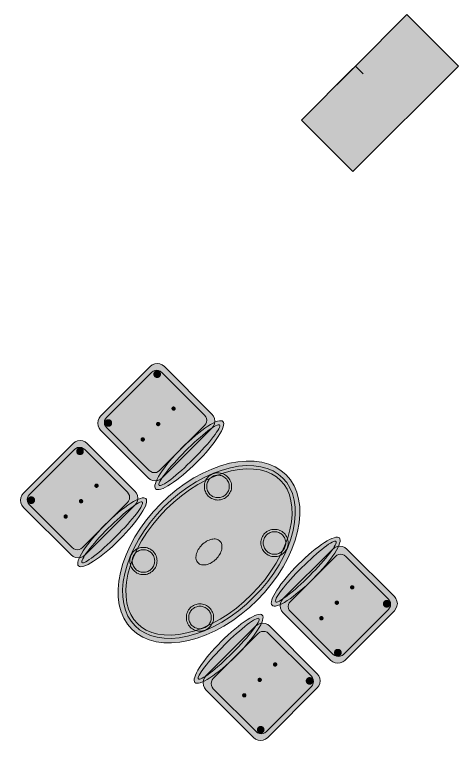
# Model space of a CAD drawing. Header units: metres. Extents: x 2172.2 to 2210.6, y 415.3 to 458.1.
# Drawn here: x 2178.931 to 2181.372, y 437.428 to 441.452 of the extents above; entities that cross this region are included whole.
import ezdxf

# ---------------------------------------------------------------- set-up
doc = ezdxf.new("R2010")
doc.units = ezdxf.units.M
for name, color, linetype, lineweight in [('NC_N1_CHAIRS', 7, 'CONTINUOUS', 13), ('NC_N1_COLUMNS', 8, 'CONTINUOUS', 25), ('NC_N1_TABLES', 7, 'CONTINUOUS', 13), ('NC_N1_WALLS', 7, 'CONTINUOUS', 25)]:
    doc.layers.add(name, color=color, linetype=linetype, lineweight=lineweight)

# ---------------------------------------------------------------- blocks, each defined once
blk = doc.blocks.new('NC_N1_ARCHITECTURE')
at = {"layer": 'NC_N1_COLUMNS', "true_color": 0xe6e9ea}
blk.add_hatch(color=256, dxfattribs=at).paths.add_polyline_path([(-9.297087, 7.065432), (-9.193361, 7.169158), (-9.150741, 7.126539), (-9.193356, 7.169164), (-8.910547, 7.451969), (-8.627707, 7.169129), (-9.207532, 6.589305), (-9.49034, 6.87218), (-9.207532, 7.154984)])
at = {"layer": 'NC_N1_COLUMNS', "linetype": 'CONTINUOUS', "lineweight": -2}
blk.add_lwpolyline([(-9.297087, 7.065432), (-9.193361, 7.169158), (-9.150741, 7.126539), (-9.193356, 7.169164), (-8.910547, 7.451969), (-8.627707, 7.169129), (-9.207532, 6.589305), (-9.49034, 6.87218), (-9.207532, 7.154984)], close=True, dxfattribs=at)
blk = doc.blocks.new('NC_N1_DINING_2')
at = {"true_color": 0xf6f5ef}
h = blk.add_hatch(color=256, dxfattribs=at)
h.dxf.hatch_style = 1
h.paths.add_polyline_path([(0.6, 0), (0.5971, 0.0368), (0.5885, 0.0732), (0.5742, 0.1089), (0.5543, 0.1435), (0.5292, 0.1768), (0.4989, 0.2083), (0.4638, 0.2379), (0.4243, 0.2652), (0.3806, 0.2899), (0.3333, 0.3118), (0.2828, 0.3307), (0.2296, 0.3465), (0.1742, 0.3589), (0.1171, 0.3678), (0.0588, 0.3732), (0, 0.375), (-0.0588, 0.3732), (-0.1171, 0.3678), (-0.1742, 0.3589), (-0.2296, 0.3465), (-0.2828, 0.3307), (-0.3333, 0.3118), (-0.3806, 0.2899), (-0.4243, 0.2652), (-0.4638, 0.2379), (-0.4989, 0.2083), (-0.5292, 0.1768), (-0.5543, 0.1435), (-0.5742, 0.1089), (-0.5885, 0.0732), (-0.5971, 0.0368), (-0.6, 0), (-0.5971, -0.0368), (-0.5885, -0.0732), (-0.5742, -0.1089), (-0.5543, -0.1435), (-0.5292, -0.1768), (-0.4989, -0.2083), (-0.4638, -0.2379), (-0.4243, -0.2652), (-0.3806, -0.2899), (-0.3333, -0.3118), (-0.2828, -0.3307), (-0.2296, -0.3465), (-0.1742, -0.3589), (-0.1171, -0.3678), (-0.0588, -0.3732), (0, -0.375), (0.0588, -0.3732), (0.1171, -0.3678), (0.1742, -0.3589), (0.2296, -0.3465), (0.2828, -0.3307), (0.3333, -0.3118), (0.3806, -0.2899), (0.4243, -0.2652), (0.4638, -0.2379), (0.4989, -0.2083), (0.5292, -0.1768), (0.5543, -0.1435), (0.5742, -0.1089), (0.5885, -0.0732), (0.5971, -0.0368)])
at = {"color": 0, "linetype": 'CONTINUOUS', "lineweight": -2, "true_color": 0x2d3540}
blk.add_lwpolyline([(0.6, 0), (0.5971, 0.0368), (0.5885, 0.0732), (0.5742, 0.1089), (0.5543, 0.1435), (0.5292, 0.1768), (0.4989, 0.2083), (0.4638, 0.2379), (0.4243, 0.2652), (0.3806, 0.2899), (0.3333, 0.3118), (0.2828, 0.3307), (0.2296, 0.3465), (0.1742, 0.3589), (0.1171, 0.3678), (0.0588, 0.3732), (0, 0.375), (-0.0588, 0.3732), (-0.1171, 0.3678), (-0.1742, 0.3589), (-0.2296, 0.3465), (-0.2828, 0.3307), (-0.3333, 0.3118), (-0.3806, 0.2899), (-0.4243, 0.2652), (-0.4638, 0.2379), (-0.4989, 0.2083), (-0.5292, 0.1768), (-0.5543, 0.1435), (-0.5742, 0.1089), (-0.5885, 0.0732), (-0.5971, 0.0368), (-0.6, 0), (-0.5971, -0.0368), (-0.5885, -0.0732), (-0.5742, -0.1089), (-0.5543, -0.1435), (-0.5292, -0.1768), (-0.4989, -0.2083), (-0.4638, -0.2379), (-0.4243, -0.2652), (-0.3806, -0.2899), (-0.3333, -0.3118), (-0.2828, -0.3307), (-0.2296, -0.3465), (-0.1742, -0.3589), (-0.1171, -0.3678), (-0.0588, -0.3732), (0, -0.375), (0.0588, -0.3732), (0.1171, -0.3678), (0.1742, -0.3589), (0.2296, -0.3465), (0.2828, -0.3307), (0.3333, -0.3118), (0.3806, -0.2899), (0.4243, -0.2652), (0.4638, -0.2379), (0.4989, -0.2083), (0.5292, -0.1768), (0.5543, -0.1435), (0.5742, -0.1089), (0.5885, -0.0732), (0.5971, -0.0368)], close=True, dxfattribs=at)
at = {"color": 0, "linetype": 'CONTINUOUS', "lineweight": -2, "true_color": 0xa38246}
for points in [[(0.5749, 0), (0.5723, -0.0329), (0.5646, -0.0656), (0.5516, -0.0979), (0.5334, -0.1297), (0.5101, -0.1605), (0.4818, -0.1901), (0.4486, -0.218), (0.411, -0.244), (0.3692, -0.2676), (0.3237, -0.2887), (0.2749, -0.307), (0.2233, -0.3222), (0.1695, -0.3343), (0.114, -0.343), (0.0573, -0.3482), (0, -0.35), (-0.0573, -0.3482), (-0.114, -0.343), (-0.1695, -0.3343), (-0.2233, -0.3222), (-0.2749, -0.307), (-0.3237, -0.2887), (-0.3692, -0.2676), (-0.411, -0.244), (-0.4486, -0.218), (-0.4818, -0.1901), (-0.5101, -0.1605), (-0.5334, -0.1297), (-0.5516, -0.0979), (-0.5646, -0.0656), (-0.5723, -0.0329), (-0.5749, 0), (-0.5723, 0.0329), (-0.5646, 0.0656), (-0.5516, 0.0979), (-0.5334, 0.1297), (-0.5101, 0.1605), (-0.4818, 0.1901), (-0.4486, 0.218), (-0.411, 0.244), (-0.3692, 0.2676), (-0.3237, 0.2887), (-0.2749, 0.307), (-0.2233, 0.3222), (-0.1695, 0.3343), (-0.114, 0.343), (-0.0573, 0.3482), (0, 0.35), (0.0573, 0.3482), (0.114, 0.343), (0.1695, 0.3343), (0.2233, 0.3222), (0.2749, 0.307), (0.3237, 0.2887), (0.3692, 0.2676), (0.411, 0.244), (0.4486, 0.218), (0.4818, 0.1901), (0.5101, 0.1605), (0.5334, 0.1297), (0.5516, 0.0979), (0.5646, 0.0656), (0.5723, 0.0329)], [(0.5569, 0), (0.5545, -0.0301), (0.5474, -0.0601), (0.5354, -0.0901), (0.5184, -0.1198), (0.4964, -0.1488), (0.4694, -0.1769), (0.4377, -0.2037), (0.4014, -0.2287), (0.361, -0.2516), (0.3167, -0.2721), (0.2692, -0.2899), (0.2188, -0.3048), (0.1661, -0.3166), (0.1117, -0.3251), (0.0562, -0.3303), (0, -0.332), (-0.0562, -0.3303), (-0.1117, -0.3251), (-0.1661, -0.3166), (-0.2188, -0.3048), (-0.2692, -0.2899), (-0.3167, -0.2721), (-0.361, -0.2516), (-0.4014, -0.2287), (-0.4377, -0.2037), (-0.4694, -0.1769), (-0.4964, -0.1488), (-0.5184, -0.1198), (-0.5354, -0.0901), (-0.5474, -0.0601), (-0.5545, -0.0301), (-0.5569, 0), (-0.5545, 0.0301), (-0.5474, 0.0601), (-0.5354, 0.0901), (-0.5184, 0.1198), (-0.4964, 0.1488), (-0.4694, 0.1769), (-0.4377, 0.2037), (-0.4014, 0.2287), (-0.361, 0.2516), (-0.3167, 0.2721), (-0.2692, 0.2899), (-0.2188, 0.3048), (-0.1661, 0.3166), (-0.1117, 0.3251), (-0.0562, 0.3303), (0, 0.332), (0.0562, 0.3303), (0.1117, 0.3251), (0.1661, 0.3166), (0.2188, 0.3048), (0.2692, 0.2899), (0.3167, 0.2721), (0.361, 0.2516), (0.4014, 0.2287), (0.4377, 0.2037), (0.4694, 0.1769), (0.4964, 0.1488), (0.5184, 0.1198), (0.5354, 0.0901), (0.5474, 0.0601), (0.5545, 0.0301)], [(-0.228, 0.22), (-0.2283, 0.2139), (-0.2292, 0.2079), (-0.2307, 0.202), (-0.2327, 0.1963), (-0.2353, 0.1908), (-0.2384, 0.1856), (-0.2421, 0.1807), (-0.2462, 0.1762), (-0.2507, 0.1721), (-0.2556, 0.1684), (-0.2608, 0.1653), (-0.2663, 0.1627), (-0.272, 0.1607), (-0.2779, 0.1592), (-0.2839, 0.1583), (-0.29, 0.158), (-0.2961, 0.1583), (-0.3021, 0.1592), (-0.308, 0.1607), (-0.3137, 0.1627), (-0.3192, 0.1653), (-0.3244, 0.1684), (-0.3293, 0.1721), (-0.3338, 0.1762), (-0.3379, 0.1807), (-0.3416, 0.1856), (-0.3447, 0.1908), (-0.3473, 0.1963), (-0.3493, 0.202), (-0.3508, 0.2079), (-0.3517, 0.2139), (-0.352, 0.22), (-0.3517, 0.2261), (-0.3508, 0.2321), (-0.3493, 0.238), (-0.3473, 0.2437), (-0.3447, 0.2492), (-0.3416, 0.2544), (-0.3379, 0.2593), (-0.3338, 0.2638), (-0.3293, 0.2679), (-0.3244, 0.2716), (-0.3192, 0.2747), (-0.3137, 0.2773), (-0.308, 0.2793), (-0.3021, 0.2808), (-0.2961, 0.2817), (-0.29, 0.282), (-0.2839, 0.2817), (-0.2779, 0.2808), (-0.272, 0.2793), (-0.2663, 0.2773), (-0.2608, 0.2747), (-0.2556, 0.2716), (-0.2507, 0.2679), (-0.2462, 0.2638), (-0.2421, 0.2593), (-0.2384, 0.2544), (-0.2353, 0.2492), (-0.2327, 0.2437), (-0.2307, 0.238), (-0.2292, 0.2321), (-0.2283, 0.2261)], [(0.352, 0.22), (0.3517, 0.2139), (0.3508, 0.2079), (0.3493, 0.202), (0.3473, 0.1963), (0.3447, 0.1908), (0.3416, 0.1856), (0.3379, 0.1807), (0.3338, 0.1762), (0.3293, 0.1721), (0.3244, 0.1684), (0.3192, 0.1653), (0.3137, 0.1627), (0.308, 0.1607), (0.3021, 0.1592), (0.2961, 0.1583), (0.29, 0.158), (0.2839, 0.1583), (0.2779, 0.1592), (0.272, 0.1607), (0.2663, 0.1627), (0.2608, 0.1653), (0.2556, 0.1684), (0.2507, 0.1721), (0.2462, 0.1762), (0.2421, 0.1807), (0.2384, 0.1856), (0.2353, 0.1908), (0.2327, 0.1963), (0.2307, 0.202), (0.2292, 0.2079), (0.2283, 0.2139), (0.228, 0.22), (0.2283, 0.2261), (0.2292, 0.2321), (0.2307, 0.238), (0.2327, 0.2437), (0.2353, 0.2492), (0.2384, 0.2544), (0.2421, 0.2593), (0.2462, 0.2638), (0.2507, 0.2679), (0.2556, 0.2716), (0.2608, 0.2747), (0.2663, 0.2773), (0.272, 0.2793), (0.2779, 0.2808), (0.2839, 0.2817), (0.29, 0.282), (0.2961, 0.2817), (0.3021, 0.2808), (0.308, 0.2793), (0.3137, 0.2773), (0.3192, 0.2747), (0.3244, 0.2716), (0.3293, 0.2679), (0.3338, 0.2638), (0.3379, 0.2593), (0.3416, 0.2544), (0.3447, 0.2492), (0.3473, 0.2437), (0.3493, 0.238), (0.3508, 0.2321), (0.3517, 0.2261)], [(0.085, 0), (0.0846, 0.0054), (0.0834, 0.0107), (0.0813, 0.016), (0.0785, 0.021), (0.075, 0.0259), (0.0707, 0.0306), (0.0657, 0.0349), (0.0601, 0.0389), (0.0539, 0.0425), (0.0472, 0.0457), (0.0401, 0.0485), (0.0325, 0.0508), (0.0247, 0.0526), (0.0166, 0.0539), (0.0083, 0.0547), (0, 0.055), (-0.0083, 0.0547), (-0.0166, 0.0539), (-0.0247, 0.0526), (-0.0325, 0.0508), (-0.0401, 0.0485), (-0.0472, 0.0457), (-0.0539, 0.0425), (-0.0601, 0.0389), (-0.0657, 0.0349), (-0.0707, 0.0306), (-0.075, 0.0259), (-0.0785, 0.021), (-0.0813, 0.016), (-0.0834, 0.0107), (-0.0846, 0.0054), (-0.085, 0), (-0.0846, -0.0054), (-0.0834, -0.0107), (-0.0813, -0.016), (-0.0785, -0.021), (-0.075, -0.0259), (-0.0707, -0.0306), (-0.0657, -0.0349), (-0.0601, -0.0389), (-0.0539, -0.0425), (-0.0472, -0.0457), (-0.0401, -0.0485), (-0.0325, -0.0508), (-0.0247, -0.0526), (-0.0166, -0.0539), (-0.0083, -0.0547), (0, -0.055), (0.0083, -0.0547), (0.0166, -0.0539), (0.0247, -0.0526), (0.0325, -0.0508), (0.0401, -0.0485), (0.0472, -0.0457), (0.0539, -0.0425), (0.0601, -0.0389), (0.0657, -0.0349), (0.0707, -0.0306), (0.075, -0.0259), (0.0785, -0.021), (0.0813, -0.016), (0.0834, -0.0107), (0.0846, -0.0054)], [(-0.228, -0.22), (-0.2283, -0.2261), (-0.2292, -0.2321), (-0.2307, -0.238), (-0.2327, -0.2437), (-0.2353, -0.2492), (-0.2384, -0.2544), (-0.2421, -0.2593), (-0.2462, -0.2638), (-0.2507, -0.2679), (-0.2556, -0.2716), (-0.2608, -0.2747), (-0.2663, -0.2773), (-0.272, -0.2793), (-0.2779, -0.2808), (-0.2839, -0.2817), (-0.29, -0.282), (-0.2961, -0.2817), (-0.3021, -0.2808), (-0.308, -0.2793), (-0.3137, -0.2773), (-0.3192, -0.2747), (-0.3244, -0.2716), (-0.3293, -0.2679), (-0.3338, -0.2638), (-0.3379, -0.2593), (-0.3416, -0.2544), (-0.3447, -0.2492), (-0.3473, -0.2437), (-0.3493, -0.238), (-0.3508, -0.2321), (-0.3517, -0.2261), (-0.352, -0.22), (-0.3517, -0.2139), (-0.3508, -0.2079), (-0.3493, -0.202), (-0.3473, -0.1963), (-0.3447, -0.1908), (-0.3416, -0.1856), (-0.3379, -0.1807), (-0.3338, -0.1762), (-0.3293, -0.1721), (-0.3244, -0.1684), (-0.3192, -0.1653), (-0.3137, -0.1627), (-0.308, -0.1607), (-0.3021, -0.1592), (-0.2961, -0.1583), (-0.29, -0.158), (-0.2839, -0.1583), (-0.2779, -0.1592), (-0.272, -0.1607), (-0.2663, -0.1627), (-0.2608, -0.1653), (-0.2556, -0.1684), (-0.2507, -0.1721), (-0.2462, -0.1762), (-0.2421, -0.1807), (-0.2384, -0.1856), (-0.2353, -0.1908), (-0.2327, -0.1963), (-0.2307, -0.202), (-0.2292, -0.2079), (-0.2283, -0.2139)], [(0.352, -0.22), (0.3517, -0.2261), (0.3508, -0.2321), (0.3493, -0.238), (0.3473, -0.2437), (0.3447, -0.2492), (0.3416, -0.2544), (0.3379, -0.2593), (0.3338, -0.2638), (0.3293, -0.2679), (0.3244, -0.2716), (0.3192, -0.2747), (0.3137, -0.2773), (0.308, -0.2793), (0.3021, -0.2808), (0.2961, -0.2817), (0.29, -0.282), (0.2839, -0.2817), (0.2779, -0.2808), (0.272, -0.2793), (0.2663, -0.2773), (0.2608, -0.2747), (0.2556, -0.2716), (0.2507, -0.2679), (0.2462, -0.2638), (0.2421, -0.2593), (0.2384, -0.2544), (0.2353, -0.2492), (0.2327, -0.2437), (0.2307, -0.238), (0.2292, -0.2321), (0.2283, -0.2261), (0.228, -0.22), (0.2283, -0.2139), (0.2292, -0.2079), (0.2307, -0.202), (0.2327, -0.1963), (0.2353, -0.1908), (0.2384, -0.1856), (0.2421, -0.1807), (0.2462, -0.1762), (0.2507, -0.1721), (0.2556, -0.1684), (0.2608, -0.1653), (0.2663, -0.1627), (0.272, -0.1607), (0.2779, -0.1592), (0.2839, -0.1583), (0.29, -0.158), (0.2961, -0.1583), (0.3021, -0.1592), (0.308, -0.1607), (0.3137, -0.1627), (0.3192, -0.1653), (0.3244, -0.1684), (0.3293, -0.1721), (0.3338, -0.1762), (0.3379, -0.1807), (0.3416, -0.1856), (0.3447, -0.1908), (0.3473, -0.1963), (0.3493, -0.202), (0.3508, -0.2079), (0.3517, -0.2139)]]:
    blk.add_lwpolyline(points, close=True, dxfattribs=at)
at = {"color": 0, "linetype": 'CONTINUOUS', "lineweight": -2, "true_color": 0x89939a}
for points in [[(-0.215, 0.22), (-0.2154, 0.2126), (-0.2164, 0.2054), (-0.2182, 0.1982), (-0.2207, 0.1913), (-0.2239, 0.1846), (-0.2276, 0.1783), (-0.232, 0.1724), (-0.237, 0.167), (-0.2424, 0.162), (-0.2483, 0.1576), (-0.2546, 0.1539), (-0.2613, 0.1507), (-0.2682, 0.1482), (-0.2754, 0.1464), (-0.2826, 0.1454), (-0.29, 0.145), (-0.2974, 0.1454), (-0.3046, 0.1464), (-0.3118, 0.1482), (-0.3187, 0.1507), (-0.3254, 0.1539), (-0.3317, 0.1576), (-0.3376, 0.162), (-0.343, 0.167), (-0.348, 0.1724), (-0.3524, 0.1783), (-0.3561, 0.1846), (-0.3593, 0.1913), (-0.3618, 0.1982), (-0.3636, 0.2054), (-0.3646, 0.2126), (-0.365, 0.22), (-0.3646, 0.2274), (-0.3636, 0.2346), (-0.3618, 0.2418), (-0.3593, 0.2487), (-0.3561, 0.2554), (-0.3524, 0.2617), (-0.348, 0.2676), (-0.343, 0.273), (-0.3376, 0.278), (-0.3317, 0.2824), (-0.3254, 0.2861), (-0.3187, 0.2893), (-0.3118, 0.2918), (-0.3046, 0.2936), (-0.2974, 0.2946), (-0.29, 0.295), (-0.2826, 0.2946), (-0.2754, 0.2936), (-0.2682, 0.2918), (-0.2613, 0.2893), (-0.2546, 0.2861), (-0.2483, 0.2824), (-0.2424, 0.278), (-0.237, 0.273), (-0.232, 0.2676), (-0.2276, 0.2617), (-0.2239, 0.2554), (-0.2207, 0.2487), (-0.2182, 0.2418), (-0.2164, 0.2346), (-0.2154, 0.2274)], [(0.365, 0.22), (0.3646, 0.2126), (0.3636, 0.2054), (0.3618, 0.1982), (0.3593, 0.1913), (0.3561, 0.1846), (0.3524, 0.1783), (0.348, 0.1724), (0.343, 0.167), (0.3376, 0.162), (0.3317, 0.1576), (0.3254, 0.1539), (0.3187, 0.1507), (0.3118, 0.1482), (0.3046, 0.1464), (0.2974, 0.1454), (0.29, 0.145), (0.2826, 0.1454), (0.2754, 0.1464), (0.2682, 0.1482), (0.2613, 0.1507), (0.2546, 0.1539), (0.2483, 0.1576), (0.2424, 0.162), (0.237, 0.167), (0.232, 0.1724), (0.2276, 0.1783), (0.2239, 0.1846), (0.2207, 0.1913), (0.2182, 0.1982), (0.2164, 0.2054), (0.2154, 0.2126), (0.215, 0.22), (0.2154, 0.2274), (0.2164, 0.2346), (0.2182, 0.2418), (0.2207, 0.2487), (0.2239, 0.2554), (0.2276, 0.2617), (0.232, 0.2676), (0.237, 0.273), (0.2424, 0.278), (0.2483, 0.2824), (0.2546, 0.2861), (0.2613, 0.2893), (0.2682, 0.2918), (0.2754, 0.2936), (0.2826, 0.2946), (0.29, 0.295), (0.2974, 0.2946), (0.3046, 0.2936), (0.3118, 0.2918), (0.3187, 0.2893), (0.3254, 0.2861), (0.3317, 0.2824), (0.3376, 0.278), (0.343, 0.273), (0.348, 0.2676), (0.3524, 0.2617), (0.3561, 0.2554), (0.3593, 0.2487), (0.3618, 0.2418), (0.3636, 0.2346), (0.3646, 0.2274)], [(-0.215, -0.22), (-0.2154, -0.2274), (-0.2164, -0.2346), (-0.2182, -0.2418), (-0.2207, -0.2487), (-0.2239, -0.2554), (-0.2276, -0.2617), (-0.232, -0.2676), (-0.237, -0.273), (-0.2424, -0.278), (-0.2483, -0.2824), (-0.2546, -0.2861), (-0.2613, -0.2893), (-0.2682, -0.2918), (-0.2754, -0.2936), (-0.2826, -0.2946), (-0.29, -0.295), (-0.2974, -0.2946), (-0.3046, -0.2936), (-0.3118, -0.2918), (-0.3187, -0.2893), (-0.3254, -0.2861), (-0.3317, -0.2824), (-0.3376, -0.278), (-0.343, -0.273), (-0.348, -0.2676), (-0.3524, -0.2617), (-0.3561, -0.2554), (-0.3593, -0.2487), (-0.3618, -0.2418), (-0.3636, -0.2346), (-0.3646, -0.2274), (-0.365, -0.22), (-0.3646, -0.2126), (-0.3636, -0.2054), (-0.3618, -0.1982), (-0.3593, -0.1913), (-0.3561, -0.1846), (-0.3524, -0.1783), (-0.348, -0.1724), (-0.343, -0.167), (-0.3376, -0.162), (-0.3317, -0.1576), (-0.3254, -0.1539), (-0.3187, -0.1507), (-0.3118, -0.1482), (-0.3046, -0.1464), (-0.2974, -0.1454), (-0.29, -0.145), (-0.2826, -0.1454), (-0.2754, -0.1464), (-0.2682, -0.1482), (-0.2613, -0.1507), (-0.2546, -0.1539), (-0.2483, -0.1576), (-0.2424, -0.162), (-0.237, -0.167), (-0.232, -0.1724), (-0.2276, -0.1783), (-0.2239, -0.1846), (-0.2207, -0.1913), (-0.2182, -0.1982), (-0.2164, -0.2054), (-0.2154, -0.2126)], [(0.365, -0.22), (0.3646, -0.2274), (0.3636, -0.2346), (0.3618, -0.2418), (0.3593, -0.2487), (0.3561, -0.2554), (0.3524, -0.2617), (0.348, -0.2676), (0.343, -0.273), (0.3376, -0.278), (0.3317, -0.2824), (0.3254, -0.2861), (0.3187, -0.2893), (0.3118, -0.2918), (0.3046, -0.2936), (0.2974, -0.2946), (0.29, -0.295), (0.2826, -0.2946), (0.2754, -0.2936), (0.2682, -0.2918), (0.2613, -0.2893), (0.2546, -0.2861), (0.2483, -0.2824), (0.2424, -0.278), (0.237, -0.273), (0.232, -0.2676), (0.2276, -0.2617), (0.2239, -0.2554), (0.2207, -0.2487), (0.2182, -0.2418), (0.2164, -0.2346), (0.2154, -0.2274), (0.215, -0.22), (0.2154, -0.2126), (0.2164, -0.2054), (0.2182, -0.1982), (0.2207, -0.1913), (0.2239, -0.1846), (0.2276, -0.1783), (0.232, -0.1724), (0.237, -0.167), (0.2424, -0.162), (0.2483, -0.1576), (0.2546, -0.1539), (0.2613, -0.1507), (0.2682, -0.1482), (0.2754, -0.1464), (0.2826, -0.1454), (0.29, -0.145), (0.2974, -0.1454), (0.3046, -0.1464), (0.3118, -0.1482), (0.3187, -0.1507), (0.3254, -0.1539), (0.3317, -0.1576), (0.3376, -0.162), (0.343, -0.167), (0.348, -0.1724), (0.3524, -0.1783), (0.3561, -0.1846), (0.3593, -0.1913), (0.3618, -0.1982), (0.3636, -0.2054), (0.3646, -0.2126)]]:
    blk.add_lwpolyline(points, close=True, dxfattribs=at)
blk = doc.blocks.new('NC_N1_CHAIR_IVORY')
at = {"true_color": 0xf6f5ef}
h = blk.add_hatch(color=256, dxfattribs=at)
h.dxf.hatch_style = 1
h.paths.add_polyline_path([(0.262, 0.222), (0.2607, 0.2276), (0.257, 0.2331), (0.2507, 0.2385), (0.2421, 0.2438), (0.2311, 0.2489), (0.2178, 0.2537), (0.2025, 0.2582), (0.1853, 0.2623), (0.1662, 0.2661), (0.1456, 0.2694), (0.1235, 0.2723), (0.1003, 0.2747), (0.0761, 0.2765), (0.0511, 0.2779), (0.0257, 0.2787), (0, 0.279), (-0.0257, 0.2787), (-0.0511, 0.2779), (-0.0761, 0.2765), (-0.1003, 0.2747), (-0.1235, 0.2723), (-0.1456, 0.2694), (-0.1662, 0.2661), (-0.1853, 0.2623), (-0.2025, 0.2582), (-0.2178, 0.2537), (-0.2311, 0.2489), (-0.2421, 0.2438), (-0.2507, 0.2385), (-0.257, 0.2331), (-0.2607, 0.2276), (-0.262, 0.222), (-0.2607, 0.2164), (-0.257, 0.2109), (-0.2507, 0.2055), (-0.2421, 0.2002), (-0.2311, 0.1951), (-0.2178, 0.1903), (-0.2025, 0.1858), (-0.1853, 0.1817), (-0.1662, 0.1779), (-0.1456, 0.1746), (-0.1235, 0.1717), (-0.1003, 0.1693), (-0.0761, 0.1675), (-0.0511, 0.1661), (-0.0257, 0.1653), (0, 0.165), (0.0257, 0.1653), (0.0511, 0.1661), (0.0761, 0.1675), (0.1003, 0.1693), (0.1235, 0.1717), (0.1456, 0.1746), (0.1662, 0.1779), (0.1853, 0.1817), (0.2025, 0.1858), (0.2178, 0.1903), (0.2311, 0.1951), (0.2421, 0.2002), (0.2507, 0.2055), (0.257, 0.2109), (0.2607, 0.2164)])
at = {"true_color": 0xdbe4e9}
h = blk.add_hatch(color=256, dxfattribs=at)
h.dxf.hatch_style = 1
h.paths.add_polyline_path([(0.193, -0.275), (-0.193, -0.275), (-0.2072, -0.2731), (-0.2205, -0.2676), (-0.2319, -0.2589), (-0.2406, -0.2475), (-0.2461, -0.2342), (-0.248, -0.22), (-0.248, 0.15), (-0.2461, 0.1642), (-0.2406, 0.1775), (-0.2319, 0.1889), (-0.2205, 0.1976), (-0.2072, 0.2031), (-0.193, 0.205), (0.193, 0.205), (0.2072, 0.2031), (0.2205, 0.1976), (0.2319, 0.1889), (0.2406, 0.1775), (0.2461, 0.1642), (0.248, 0.15), (0.248, -0.22), (0.2461, -0.2342), (0.2406, -0.2475), (0.2319, -0.2589), (0.2205, -0.2676), (0.2072, -0.2731)])
at = {"true_color": 0xa38246}
h = blk.add_hatch(color=256, dxfattribs=at)
h.dxf.hatch_style = 1
h.paths.add_polyline_path([(-0.111, -0.02), (-0.111, -0.0209), (-0.1112, -0.0218), (-0.1114, -0.0226), (-0.1117, -0.0234), (-0.1121, -0.0242), (-0.1125, -0.025), (-0.113, -0.0257), (-0.1136, -0.0264), (-0.1143, -0.027), (-0.115, -0.0275), (-0.1158, -0.0279), (-0.1166, -0.0283), (-0.1174, -0.0286), (-0.1182, -0.0288), (-0.1191, -0.029), (-0.12, -0.029), (-0.1209, -0.029), (-0.1218, -0.0288), (-0.1226, -0.0286), (-0.1234, -0.0283), (-0.1242, -0.0279), (-0.125, -0.0275), (-0.1257, -0.027), (-0.1264, -0.0264), (-0.127, -0.0257), (-0.1275, -0.025), (-0.1279, -0.0242), (-0.1283, -0.0234), (-0.1286, -0.0226), (-0.1288, -0.0218), (-0.129, -0.0209), (-0.129, -0.02), (-0.129, -0.0191), (-0.1288, -0.0182), (-0.1286, -0.0174), (-0.1283, -0.0166), (-0.1279, -0.0158), (-0.1275, -0.015), (-0.127, -0.0143), (-0.1264, -0.0136), (-0.1257, -0.013), (-0.125, -0.0125), (-0.1242, -0.0121), (-0.1234, -0.0117), (-0.1226, -0.0114), (-0.1218, -0.0112), (-0.1209, -0.011), (-0.12, -0.011), (-0.1191, -0.011), (-0.1182, -0.0112), (-0.1174, -0.0114), (-0.1166, -0.0117), (-0.1158, -0.0121), (-0.115, -0.0125), (-0.1143, -0.013), (-0.1136, -0.0136), (-0.113, -0.0143), (-0.1125, -0.015), (-0.1121, -0.0158), (-0.1117, -0.0166), (-0.1114, -0.0174), (-0.1112, -0.0182), (-0.111, -0.0191)])
h = blk.add_hatch(color=256, dxfattribs=at)
h.dxf.hatch_style = 1
h.paths.add_polyline_path([(0.009, -0.02), (0.009, -0.0209), (0.0088, -0.0218), (0.0086, -0.0226), (0.0083, -0.0234), (0.0079, -0.0242), (0.0075, -0.025), (0.007, -0.0257), (0.0064, -0.0264), (0.0057, -0.027), (0.005, -0.0275), (0.0042, -0.0279), (0.0034, -0.0283), (0.0026, -0.0286), (0.0018, -0.0288), (0.0009, -0.029), (0, -0.029), (-0.0009, -0.029), (-0.0018, -0.0288), (-0.0026, -0.0286), (-0.0034, -0.0283), (-0.0042, -0.0279), (-0.005, -0.0275), (-0.0057, -0.027), (-0.0064, -0.0264), (-0.007, -0.0257), (-0.0075, -0.025), (-0.0079, -0.0242), (-0.0083, -0.0234), (-0.0086, -0.0226), (-0.0088, -0.0218), (-0.009, -0.0209), (-0.009, -0.02), (-0.009, -0.0191), (-0.0088, -0.0182), (-0.0086, -0.0174), (-0.0083, -0.0166), (-0.0079, -0.0158), (-0.0075, -0.015), (-0.007, -0.0143), (-0.0064, -0.0136), (-0.0057, -0.013), (-0.005, -0.0125), (-0.0042, -0.0121), (-0.0034, -0.0117), (-0.0026, -0.0114), (-0.0018, -0.0112), (-0.0009, -0.011), (0, -0.011), (0.0009, -0.011), (0.0018, -0.0112), (0.0026, -0.0114), (0.0034, -0.0117), (0.0042, -0.0121), (0.005, -0.0125), (0.0057, -0.013), (0.0064, -0.0136), (0.007, -0.0143), (0.0075, -0.015), (0.0079, -0.0158), (0.0083, -0.0166), (0.0086, -0.0174), (0.0088, -0.0182), (0.009, -0.0191)])
h = blk.add_hatch(color=256, dxfattribs=at)
h.dxf.hatch_style = 1
h.paths.add_polyline_path([(0.129, -0.02), (0.129, -0.0209), (0.1288, -0.0218), (0.1286, -0.0226), (0.1283, -0.0234), (0.1279, -0.0242), (0.1275, -0.025), (0.127, -0.0257), (0.1264, -0.0264), (0.1257, -0.027), (0.125, -0.0275), (0.1242, -0.0279), (0.1234, -0.0283), (0.1226, -0.0286), (0.1218, -0.0288), (0.1209, -0.029), (0.12, -0.029), (0.1191, -0.029), (0.1182, -0.0288), (0.1174, -0.0286), (0.1166, -0.0283), (0.1158, -0.0279), (0.115, -0.0275), (0.1143, -0.027), (0.1136, -0.0264), (0.113, -0.0257), (0.1125, -0.025), (0.1121, -0.0242), (0.1117, -0.0234), (0.1114, -0.0226), (0.1112, -0.0218), (0.111, -0.0209), (0.111, -0.02), (0.111, -0.0191), (0.1112, -0.0182), (0.1114, -0.0174), (0.1117, -0.0166), (0.1121, -0.0158), (0.1125, -0.015), (0.113, -0.0143), (0.1136, -0.0136), (0.1143, -0.013), (0.115, -0.0125), (0.1158, -0.0121), (0.1166, -0.0117), (0.1174, -0.0114), (0.1182, -0.0112), (0.1191, -0.011), (0.12, -0.011), (0.1209, -0.011), (0.1218, -0.0112), (0.1226, -0.0114), (0.1234, -0.0117), (0.1242, -0.0121), (0.125, -0.0125), (0.1257, -0.013), (0.1264, -0.0136), (0.127, -0.0143), (0.1275, -0.015), (0.1279, -0.0158), (0.1283, -0.0166), (0.1286, -0.0174), (0.1288, -0.0182), (0.129, -0.0191)])
h = blk.add_hatch(color=256, dxfattribs=at)
h.dxf.hatch_style = 1
h.paths.add_polyline_path([(-0.172, -0.218), (-0.1721, -0.2198), (-0.1723, -0.2215), (-0.1728, -0.2232), (-0.1734, -0.2249), (-0.1741, -0.2265), (-0.175, -0.228), (-0.1761, -0.2294), (-0.1773, -0.2307), (-0.1786, -0.2319), (-0.18, -0.233), (-0.1815, -0.2339), (-0.1831, -0.2346), (-0.1848, -0.2352), (-0.1865, -0.2357), (-0.1882, -0.2359), (-0.19, -0.236), (-0.1918, -0.2359), (-0.1935, -0.2357), (-0.1952, -0.2352), (-0.1969, -0.2346), (-0.1985, -0.2339), (-0.2, -0.233), (-0.2014, -0.2319), (-0.2027, -0.2307), (-0.2039, -0.2294), (-0.205, -0.228), (-0.2059, -0.2265), (-0.2066, -0.2249), (-0.2072, -0.2232), (-0.2077, -0.2215), (-0.2079, -0.2198), (-0.208, -0.218), (-0.2079, -0.2162), (-0.2077, -0.2145), (-0.2072, -0.2128), (-0.2066, -0.2111), (-0.2059, -0.2095), (-0.205, -0.208), (-0.2039, -0.2066), (-0.2027, -0.2053), (-0.2014, -0.2041), (-0.2, -0.203), (-0.1985, -0.2021), (-0.1969, -0.2014), (-0.1952, -0.2008), (-0.1935, -0.2003), (-0.1918, -0.2001), (-0.19, -0.2), (-0.1882, -0.2001), (-0.1865, -0.2003), (-0.1848, -0.2008), (-0.1831, -0.2014), (-0.1815, -0.2021), (-0.18, -0.203), (-0.1786, -0.2041), (-0.1773, -0.2053), (-0.1761, -0.2066), (-0.175, -0.208), (-0.1741, -0.2095), (-0.1734, -0.2111), (-0.1728, -0.2128), (-0.1723, -0.2145), (-0.1721, -0.2162)])
h = blk.add_hatch(color=256, dxfattribs=at)
h.dxf.hatch_style = 1
h.paths.add_polyline_path([(0.208, -0.218), (0.2079, -0.2198), (0.2077, -0.2215), (0.2072, -0.2232), (0.2066, -0.2249), (0.2059, -0.2265), (0.205, -0.228), (0.2039, -0.2294), (0.2027, -0.2307), (0.2014, -0.2319), (0.2, -0.233), (0.1985, -0.2339), (0.1969, -0.2346), (0.1952, -0.2352), (0.1935, -0.2357), (0.1918, -0.2359), (0.19, -0.236), (0.1882, -0.2359), (0.1865, -0.2357), (0.1848, -0.2352), (0.1831, -0.2346), (0.1815, -0.2339), (0.18, -0.233), (0.1786, -0.2319), (0.1773, -0.2307), (0.1761, -0.2294), (0.175, -0.228), (0.1741, -0.2265), (0.1734, -0.2249), (0.1728, -0.2232), (0.1723, -0.2215), (0.1721, -0.2198), (0.172, -0.218), (0.1721, -0.2162), (0.1723, -0.2145), (0.1728, -0.2128), (0.1734, -0.2111), (0.1741, -0.2095), (0.175, -0.208), (0.1761, -0.2066), (0.1773, -0.2053), (0.1786, -0.2041), (0.18, -0.203), (0.1815, -0.2021), (0.1831, -0.2014), (0.1848, -0.2008), (0.1865, -0.2003), (0.1882, -0.2001), (0.19, -0.2), (0.1918, -0.2001), (0.1935, -0.2003), (0.1952, -0.2008), (0.1969, -0.2014), (0.1985, -0.2021), (0.2, -0.203), (0.2014, -0.2041), (0.2027, -0.2053), (0.2039, -0.2066), (0.205, -0.208), (0.2059, -0.2095), (0.2066, -0.2111), (0.2072, -0.2128), (0.2077, -0.2145), (0.2079, -0.2162)])
at = {"color": 0, "linetype": 'CONTINUOUS', "lineweight": -2, "true_color": 0x2d3540}
for points in [[(0.262, 0.222), (0.2607, 0.2276), (0.257, 0.2331), (0.2507, 0.2385), (0.2421, 0.2438), (0.2311, 0.2489), (0.2178, 0.2537), (0.2025, 0.2582), (0.1853, 0.2623), (0.1662, 0.2661), (0.1456, 0.2694), (0.1235, 0.2723), (0.1003, 0.2747), (0.0761, 0.2765), (0.0511, 0.2779), (0.0257, 0.2787), (0, 0.279), (-0.0257, 0.2787), (-0.0511, 0.2779), (-0.0761, 0.2765), (-0.1003, 0.2747), (-0.1235, 0.2723), (-0.1456, 0.2694), (-0.1662, 0.2661), (-0.1853, 0.2623), (-0.2025, 0.2582), (-0.2178, 0.2537), (-0.2311, 0.2489), (-0.2421, 0.2438), (-0.2507, 0.2385), (-0.257, 0.2331), (-0.2607, 0.2276), (-0.262, 0.222), (-0.2607, 0.2164), (-0.257, 0.2109), (-0.2507, 0.2055), (-0.2421, 0.2002), (-0.2311, 0.1951), (-0.2178, 0.1903), (-0.2025, 0.1858), (-0.1853, 0.1817), (-0.1662, 0.1779), (-0.1456, 0.1746), (-0.1235, 0.1717), (-0.1003, 0.1693), (-0.0761, 0.1675), (-0.0511, 0.1661), (-0.0257, 0.1653), (0, 0.165), (0.0257, 0.1653), (0.0511, 0.1661), (0.0761, 0.1675), (0.1003, 0.1693), (0.1235, 0.1717), (0.1456, 0.1746), (0.1662, 0.1779), (0.1853, 0.1817), (0.2025, 0.1858), (0.2178, 0.1903), (0.2311, 0.1951), (0.2421, 0.2002), (0.2507, 0.2055), (0.257, 0.2109), (0.2607, 0.2164)], [(0.193, -0.275), (-0.193, -0.275), (-0.2072, -0.2731), (-0.2205, -0.2676), (-0.2319, -0.2589), (-0.2406, -0.2475), (-0.2461, -0.2342), (-0.248, -0.22), (-0.248, 0.15), (-0.2461, 0.1642), (-0.2406, 0.1775), (-0.2319, 0.1889), (-0.2205, 0.1976), (-0.2072, 0.2031), (-0.193, 0.205), (0.193, 0.205), (0.2072, 0.2031), (0.2205, 0.1976), (0.2319, 0.1889), (0.2406, 0.1775), (0.2461, 0.1642), (0.248, 0.15), (0.248, -0.22), (0.2461, -0.2342), (0.2406, -0.2475), (0.2319, -0.2589), (0.2205, -0.2676), (0.2072, -0.2731)]]:
    blk.add_lwpolyline(points, close=True, dxfattribs=at)
at = {"color": 0, "linetype": 'CONTINUOUS', "lineweight": -2, "true_color": 0xa38246}
for points in [[(0.235, 0.222), (0.2339, 0.225), (0.2305, 0.228), (0.2249, 0.231), (0.2171, 0.2339), (0.2073, 0.2366), (0.1954, 0.2392), (0.1817, 0.2417), (0.1662, 0.2439), (0.1491, 0.246), (0.1306, 0.2478), (0.1108, 0.2493), (0.0899, 0.2506), (0.0682, 0.2517), (0.0458, 0.2524), (0.023, 0.2529), (0, 0.253), (-0.023, 0.2529), (-0.0458, 0.2524), (-0.0682, 0.2517), (-0.0899, 0.2506), (-0.1108, 0.2493), (-0.1306, 0.2478), (-0.1491, 0.246), (-0.1662, 0.2439), (-0.1817, 0.2417), (-0.1954, 0.2392), (-0.2073, 0.2366), (-0.2171, 0.2339), (-0.2249, 0.231), (-0.2305, 0.228), (-0.2339, 0.225), (-0.235, 0.222), (-0.2339, 0.219), (-0.2305, 0.216), (-0.2249, 0.213), (-0.2171, 0.2101), (-0.2073, 0.2074), (-0.1954, 0.2048), (-0.1817, 0.2023), (-0.1662, 0.2001), (-0.1491, 0.198), (-0.1306, 0.1962), (-0.1108, 0.1947), (-0.0899, 0.1934), (-0.0682, 0.1923), (-0.0458, 0.1916), (-0.023, 0.1911), (0, 0.191), (0.023, 0.1911), (0.0458, 0.1916), (0.0682, 0.1923), (0.0899, 0.1934), (0.1108, 0.1947), (0.1306, 0.1962), (0.1491, 0.198), (0.1662, 0.2001), (0.1817, 0.2023), (0.1954, 0.2048), (0.2073, 0.2074), (0.2171, 0.2101), (0.2249, 0.213), (0.2305, 0.216), (0.2339, 0.219)], [(0.175, -0.247), (-0.175, -0.247), (-0.1854, -0.2456), (-0.195, -0.2416), (-0.2033, -0.2353), (-0.2096, -0.227), (-0.2136, -0.2174), (-0.215, -0.207), (-0.215, 0.126), (-0.2136, 0.1364), (-0.2096, 0.146), (-0.2033, 0.1543), (-0.195, 0.1606), (-0.1854, 0.1646), (-0.175, 0.166), (0.175, 0.166), (0.1854, 0.1646), (0.195, 0.1606), (0.2033, 0.1543), (0.2096, 0.146), (0.2136, 0.1364), (0.215, 0.126), (0.215, -0.207), (0.2136, -0.2174), (0.2096, -0.227), (0.2033, -0.2353), (0.195, -0.2416), (0.1854, -0.2456)]]:
    blk.add_lwpolyline(points, close=True, dxfattribs=at)
at = {"color": 0, "linetype": 'CONTINUOUS', "lineweight": -2}
for points in [[(-0.111, -0.02), (-0.111, -0.0209), (-0.1112, -0.0218), (-0.1114, -0.0226), (-0.1117, -0.0234), (-0.1121, -0.0242), (-0.1125, -0.025), (-0.113, -0.0257), (-0.1136, -0.0264), (-0.1143, -0.027), (-0.115, -0.0275), (-0.1158, -0.0279), (-0.1166, -0.0283), (-0.1174, -0.0286), (-0.1182, -0.0288), (-0.1191, -0.029), (-0.12, -0.029), (-0.1209, -0.029), (-0.1218, -0.0288), (-0.1226, -0.0286), (-0.1234, -0.0283), (-0.1242, -0.0279), (-0.125, -0.0275), (-0.1257, -0.027), (-0.1264, -0.0264), (-0.127, -0.0257), (-0.1275, -0.025), (-0.1279, -0.0242), (-0.1283, -0.0234), (-0.1286, -0.0226), (-0.1288, -0.0218), (-0.129, -0.0209), (-0.129, -0.02), (-0.129, -0.0191), (-0.1288, -0.0182), (-0.1286, -0.0174), (-0.1283, -0.0166), (-0.1279, -0.0158), (-0.1275, -0.015), (-0.127, -0.0143), (-0.1264, -0.0136), (-0.1257, -0.013), (-0.125, -0.0125), (-0.1242, -0.0121), (-0.1234, -0.0117), (-0.1226, -0.0114), (-0.1218, -0.0112), (-0.1209, -0.011), (-0.12, -0.011), (-0.1191, -0.011), (-0.1182, -0.0112), (-0.1174, -0.0114), (-0.1166, -0.0117), (-0.1158, -0.0121), (-0.115, -0.0125), (-0.1143, -0.013), (-0.1136, -0.0136), (-0.113, -0.0143), (-0.1125, -0.015), (-0.1121, -0.0158), (-0.1117, -0.0166), (-0.1114, -0.0174), (-0.1112, -0.0182), (-0.111, -0.0191)], [(0.009, -0.02), (0.009, -0.0209), (0.0088, -0.0218), (0.0086, -0.0226), (0.0083, -0.0234), (0.0079, -0.0242), (0.0075, -0.025), (0.007, -0.0257), (0.0064, -0.0264), (0.0057, -0.027), (0.005, -0.0275), (0.0042, -0.0279), (0.0034, -0.0283), (0.0026, -0.0286), (0.0018, -0.0288), (0.0009, -0.029), (0, -0.029), (-0.0009, -0.029), (-0.0018, -0.0288), (-0.0026, -0.0286), (-0.0034, -0.0283), (-0.0042, -0.0279), (-0.005, -0.0275), (-0.0057, -0.027), (-0.0064, -0.0264), (-0.007, -0.0257), (-0.0075, -0.025), (-0.0079, -0.0242), (-0.0083, -0.0234), (-0.0086, -0.0226), (-0.0088, -0.0218), (-0.009, -0.0209), (-0.009, -0.02), (-0.009, -0.0191), (-0.0088, -0.0182), (-0.0086, -0.0174), (-0.0083, -0.0166), (-0.0079, -0.0158), (-0.0075, -0.015), (-0.007, -0.0143), (-0.0064, -0.0136), (-0.0057, -0.013), (-0.005, -0.0125), (-0.0042, -0.0121), (-0.0034, -0.0117), (-0.0026, -0.0114), (-0.0018, -0.0112), (-0.0009, -0.011), (0, -0.011), (0.0009, -0.011), (0.0018, -0.0112), (0.0026, -0.0114), (0.0034, -0.0117), (0.0042, -0.0121), (0.005, -0.0125), (0.0057, -0.013), (0.0064, -0.0136), (0.007, -0.0143), (0.0075, -0.015), (0.0079, -0.0158), (0.0083, -0.0166), (0.0086, -0.0174), (0.0088, -0.0182), (0.009, -0.0191)], [(0.129, -0.02), (0.129, -0.0209), (0.1288, -0.0218), (0.1286, -0.0226), (0.1283, -0.0234), (0.1279, -0.0242), (0.1275, -0.025), (0.127, -0.0257), (0.1264, -0.0264), (0.1257, -0.027), (0.125, -0.0275), (0.1242, -0.0279), (0.1234, -0.0283), (0.1226, -0.0286), (0.1218, -0.0288), (0.1209, -0.029), (0.12, -0.029), (0.1191, -0.029), (0.1182, -0.0288), (0.1174, -0.0286), (0.1166, -0.0283), (0.1158, -0.0279), (0.115, -0.0275), (0.1143, -0.027), (0.1136, -0.0264), (0.113, -0.0257), (0.1125, -0.025), (0.1121, -0.0242), (0.1117, -0.0234), (0.1114, -0.0226), (0.1112, -0.0218), (0.111, -0.0209), (0.111, -0.02), (0.111, -0.0191), (0.1112, -0.0182), (0.1114, -0.0174), (0.1117, -0.0166), (0.1121, -0.0158), (0.1125, -0.015), (0.113, -0.0143), (0.1136, -0.0136), (0.1143, -0.013), (0.115, -0.0125), (0.1158, -0.0121), (0.1166, -0.0117), (0.1174, -0.0114), (0.1182, -0.0112), (0.1191, -0.011), (0.12, -0.011), (0.1209, -0.011), (0.1218, -0.0112), (0.1226, -0.0114), (0.1234, -0.0117), (0.1242, -0.0121), (0.125, -0.0125), (0.1257, -0.013), (0.1264, -0.0136), (0.127, -0.0143), (0.1275, -0.015), (0.1279, -0.0158), (0.1283, -0.0166), (0.1286, -0.0174), (0.1288, -0.0182), (0.129, -0.0191)], [(-0.172, -0.218), (-0.1721, -0.2198), (-0.1723, -0.2215), (-0.1728, -0.2232), (-0.1734, -0.2249), (-0.1741, -0.2265), (-0.175, -0.228), (-0.1761, -0.2294), (-0.1773, -0.2307), (-0.1786, -0.2319), (-0.18, -0.233), (-0.1815, -0.2339), (-0.1831, -0.2346), (-0.1848, -0.2352), (-0.1865, -0.2357), (-0.1882, -0.2359), (-0.19, -0.236), (-0.1918, -0.2359), (-0.1935, -0.2357), (-0.1952, -0.2352), (-0.1969, -0.2346), (-0.1985, -0.2339), (-0.2, -0.233), (-0.2014, -0.2319), (-0.2027, -0.2307), (-0.2039, -0.2294), (-0.205, -0.228), (-0.2059, -0.2265), (-0.2066, -0.2249), (-0.2072, -0.2232), (-0.2077, -0.2215), (-0.2079, -0.2198), (-0.208, -0.218), (-0.2079, -0.2162), (-0.2077, -0.2145), (-0.2072, -0.2128), (-0.2066, -0.2111), (-0.2059, -0.2095), (-0.205, -0.208), (-0.2039, -0.2066), (-0.2027, -0.2053), (-0.2014, -0.2041), (-0.2, -0.203), (-0.1985, -0.2021), (-0.1969, -0.2014), (-0.1952, -0.2008), (-0.1935, -0.2003), (-0.1918, -0.2001), (-0.19, -0.2), (-0.1882, -0.2001), (-0.1865, -0.2003), (-0.1848, -0.2008), (-0.1831, -0.2014), (-0.1815, -0.2021), (-0.18, -0.203), (-0.1786, -0.2041), (-0.1773, -0.2053), (-0.1761, -0.2066), (-0.175, -0.208), (-0.1741, -0.2095), (-0.1734, -0.2111), (-0.1728, -0.2128), (-0.1723, -0.2145), (-0.1721, -0.2162)], [(0.208, -0.218), (0.2079, -0.2198), (0.2077, -0.2215), (0.2072, -0.2232), (0.2066, -0.2249), (0.2059, -0.2265), (0.205, -0.228), (0.2039, -0.2294), (0.2027, -0.2307), (0.2014, -0.2319), (0.2, -0.233), (0.1985, -0.2339), (0.1969, -0.2346), (0.1952, -0.2352), (0.1935, -0.2357), (0.1918, -0.2359), (0.19, -0.236), (0.1882, -0.2359), (0.1865, -0.2357), (0.1848, -0.2352), (0.1831, -0.2346), (0.1815, -0.2339), (0.18, -0.233), (0.1786, -0.2319), (0.1773, -0.2307), (0.1761, -0.2294), (0.175, -0.228), (0.1741, -0.2265), (0.1734, -0.2249), (0.1728, -0.2232), (0.1723, -0.2215), (0.1721, -0.2198), (0.172, -0.218), (0.1721, -0.2162), (0.1723, -0.2145), (0.1728, -0.2128), (0.1734, -0.2111), (0.1741, -0.2095), (0.175, -0.208), (0.1761, -0.2066), (0.1773, -0.2053), (0.1786, -0.2041), (0.18, -0.203), (0.1815, -0.2021), (0.1831, -0.2014), (0.1848, -0.2008), (0.1865, -0.2003), (0.1882, -0.2001), (0.19, -0.2), (0.1918, -0.2001), (0.1935, -0.2003), (0.1952, -0.2008), (0.1969, -0.2014), (0.1985, -0.2021), (0.2, -0.203), (0.2014, -0.2041), (0.2027, -0.2053), (0.2039, -0.2066), (0.205, -0.208), (0.2059, -0.2095), (0.2066, -0.2111), (0.2072, -0.2128), (0.2077, -0.2145), (0.2079, -0.2162)]]:
    blk.add_lwpolyline(points, close=True, dxfattribs=at)

msp = doc.modelspace()

# ---------------------------------------------------------------- block references
at = {"layer": 'NC_N1_CHAIRS', "linetype": 'CONTINUOUS'}
for p, yscale, rotation in [((2179.7349, 439.1861), -1, 45), ((2179.3107, 438.7619), -1, 45), ((2180.6895, 438.2315), -1.0000000000000002, -135), ((2180.2652, 437.8073), -1.0000000000000002, -135)]:
    msp.add_blockref('NC_N1_CHAIR_IVORY', p, dxfattribs=dict(at, yscale=yscale, rotation=rotation))
at = {"layer": 'NC_N1_TABLES', "linetype": 'CONTINUOUS', "yscale": -1, "rotation": 45}
msp.add_blockref('NC_N1_DINING_2', (2180.0001, 438.4967), dxfattribs=at)
at = {"layer": 'NC_N1_WALLS'}
msp.add_blockref('NC_N1_ARCHITECTURE', (2190, 434), dxfattribs=at)

doc.saveas('drawing.dxf')
